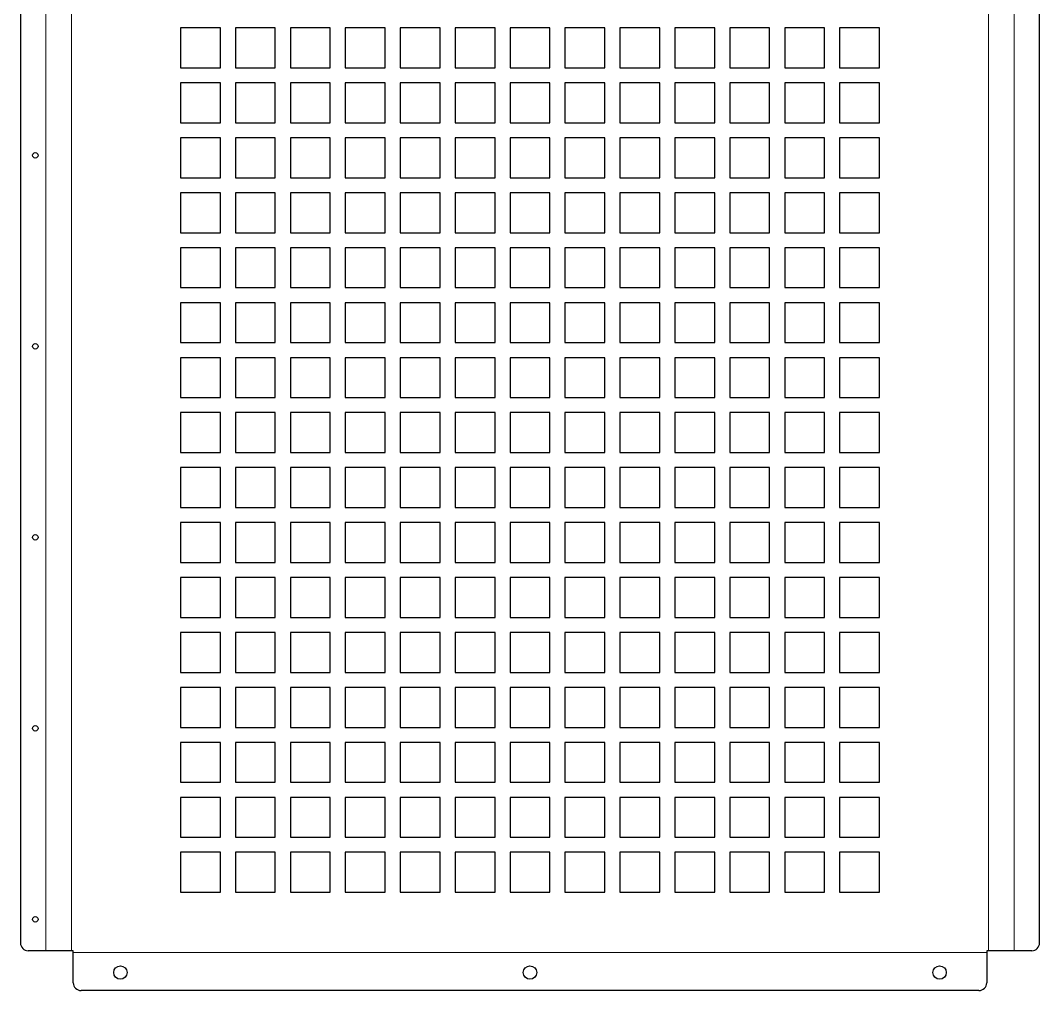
# Model space of a CAD drawing. Header units: millimetres. Extents: x -325 to 325, y -600 to 609.
# Drawn here: x -325 to 325, y -600 to 18 of the extents above; entities that cross this region are included whole.
import ezdxf

# ---------------------------------------------------------------- set-up
doc = ezdxf.new("R2010")
doc.units = ezdxf.units.MM

msp = doc.modelspace()

# ---------------------------------------------------------------- linework, layer by layer
at = {"color": 8, "linetype": 'Continuous', "lineweight": 0}
for p, q in [((-308.53, 575.29), (-308.53, -575)), ((-292.18, 575.79), (-292.18, -575)), ((292.18, -575), (292.18, 575.79)), ((308.53, -575), (308.53, 575.29)), ((-291, -576.18), (291, -576.18))]:
    msp.add_line(p, q, dxfattribs=at)
for p, q in [((-324.71, 557.72), (-324.71, -570)), ((324.71, -570), (324.71, 557.72)), ((-197.3, 12.7), (-222.7, 12.7)), ((-222.7, 12.7), (-222.7, -12.7)), ((-197.3, -12.7), (-197.3, 12.7)), ((-162.3, 12.7), (-187.7, 12.7)), ((-187.7, 12.7), (-187.7, -12.7)), ((-162.3, -12.7), (-162.3, 12.7)), ((-127.3, 12.7), (-152.7, 12.7)), ((-152.7, 12.7), (-152.7, -12.7)), ((-127.3, -12.7), (-127.3, 12.7)), ((-92.3, 12.7), (-117.7, 12.7)), ((-117.7, 12.7), (-117.7, -12.7)), ((-92.3, -12.7), (-92.3, 12.7)), ((-57.3, 12.7), (-82.7, 12.7)), ((-82.7, 12.7), (-82.7, -12.7)), ((-57.3, -12.7), (-57.3, 12.7)), ((-22.3, 12.7), (-47.7, 12.7)), ((-47.7, 12.7), (-47.7, -12.7)), ((-22.3, -12.7), (-22.3, 12.7)), ((12.7, 12.7), (-12.7, 12.7)), ((-12.7, 12.7), (-12.7, -12.7)), ((12.7, -12.7), (12.7, 12.7)), ((47.7, 12.7), (22.3, 12.7)), ((22.3, 12.7), (22.3, -12.7)), ((47.7, -12.7), (47.7, 12.7)), ((82.7, 12.7), (57.3, 12.7)), ((57.3, 12.7), (57.3, -12.7)), ((82.7, -12.7), (82.7, 12.7)), ((117.7, 12.7), (92.3, 12.7)), ((92.3, 12.7), (92.3, -12.7)), ((117.7, -12.7), (117.7, 12.7)), ((152.7, 12.7), (127.3, 12.7)), ((127.3, 12.7), (127.3, -12.7)), ((152.7, -12.7), (152.7, 12.7)), ((187.7, 12.7), (162.3, 12.7)), ((162.3, 12.7), (162.3, -12.7)), ((187.7, -12.7), (187.7, 12.7)), ((222.7, 12.7), (197.3, 12.7)), ((197.3, 12.7), (197.3, -12.7)), ((222.7, -12.7), (222.7, 12.7)), ((-222.7, -12.7), (-197.3, -12.7)), ((-187.7, -12.7), (-162.3, -12.7)), ((-152.7, -12.7), (-127.3, -12.7)), ((-117.7, -12.7), (-92.3, -12.7)), ((-82.7, -12.7), (-57.3, -12.7)), ((-47.7, -12.7), (-22.3, -12.7)), ((-12.7, -12.7), (12.7, -12.7)), ((22.3, -12.7), (47.7, -12.7)), ((57.3, -12.7), (82.7, -12.7)), ((92.3, -12.7), (117.7, -12.7)), ((127.3, -12.7), (152.7, -12.7)), ((162.3, -12.7), (187.7, -12.7)), ((197.3, -12.7), (222.7, -12.7)), ((-197.3, -22.3), (-222.7, -22.3)), ((-222.7, -22.3), (-222.7, -47.7)), ((-197.3, -47.7), (-197.3, -22.3)), ((-162.3, -22.3), (-187.7, -22.3)), ((-187.7, -22.3), (-187.7, -47.7)), ((-162.3, -47.7), (-162.3, -22.3)), ((-127.3, -22.3), (-152.7, -22.3)), ((-152.7, -22.3), (-152.7, -47.7)), ((-127.3, -47.7), (-127.3, -22.3)), ((-92.3, -22.3), (-117.7, -22.3)), ((-117.7, -22.3), (-117.7, -47.7)), ((-92.3, -47.7), (-92.3, -22.3)), ((-57.3, -22.3), (-82.7, -22.3)), ((-82.7, -22.3), (-82.7, -47.7)), ((-57.3, -47.7), (-57.3, -22.3)), ((-22.3, -22.3), (-47.7, -22.3)), ((-47.7, -22.3), (-47.7, -47.7)), ((-22.3, -47.7), (-22.3, -22.3)), ((12.7, -22.3), (-12.7, -22.3)), ((-12.7, -22.3), (-12.7, -47.7)), ((12.7, -47.7), (12.7, -22.3)), ((47.7, -22.3), (22.3, -22.3)), ((22.3, -22.3), (22.3, -47.7)), ((47.7, -47.7), (47.7, -22.3)), ((82.7, -22.3), (57.3, -22.3)), ((57.3, -22.3), (57.3, -47.7)), ((82.7, -47.7), (82.7, -22.3)), ((117.7, -22.3), (92.3, -22.3)), ((92.3, -22.3), (92.3, -47.7)), ((117.7, -47.7), (117.7, -22.3)), ((152.7, -22.3), (127.3, -22.3)), ((127.3, -22.3), (127.3, -47.7)), ((152.7, -47.7), (152.7, -22.3)), ((187.7, -22.3), (162.3, -22.3)), ((162.3, -22.3), (162.3, -47.7)), ((187.7, -47.7), (187.7, -22.3)), ((222.7, -22.3), (197.3, -22.3)), ((197.3, -22.3), (197.3, -47.7)), ((222.7, -47.7), (222.7, -22.3)), ((-222.7, -47.7), (-197.3, -47.7)), ((-187.7, -47.7), (-162.3, -47.7)), ((-152.7, -47.7), (-127.3, -47.7)), ((-117.7, -47.7), (-92.3, -47.7)), ((-82.7, -47.7), (-57.3, -47.7)), ((-47.7, -47.7), (-22.3, -47.7)), ((-12.7, -47.7), (12.7, -47.7)), ((22.3, -47.7), (47.7, -47.7)), ((57.3, -47.7), (82.7, -47.7)), ((92.3, -47.7), (117.7, -47.7)), ((127.3, -47.7), (152.7, -47.7)), ((162.3, -47.7), (187.7, -47.7)), ((197.3, -47.7), (222.7, -47.7)), ((-197.3, -57.3), (-222.7, -57.3)), ((-222.7, -57.3), (-222.7, -82.7)), ((-197.3, -82.7), (-197.3, -57.3)), ((-162.3, -57.3), (-187.7, -57.3)), ((-187.7, -57.3), (-187.7, -82.7)), ((-162.3, -82.7), (-162.3, -57.3)), ((-127.3, -57.3), (-152.7, -57.3)), ((-152.7, -57.3), (-152.7, -82.7)), ((-127.3, -82.7), (-127.3, -57.3)), ((-92.3, -57.3), (-117.7, -57.3)), ((-117.7, -57.3), (-117.7, -82.7)), ((-92.3, -82.7), (-92.3, -57.3)), ((-57.3, -57.3), (-82.7, -57.3)), ((-82.7, -57.3), (-82.7, -82.7)), ((-57.3, -82.7), (-57.3, -57.3)), ((-22.3, -57.3), (-47.7, -57.3)), ((-47.7, -57.3), (-47.7, -82.7)), ((-22.3, -82.7), (-22.3, -57.3)), ((12.7, -57.3), (-12.7, -57.3)), ((-12.7, -57.3), (-12.7, -82.7)), ((12.7, -82.7), (12.7, -57.3)), ((47.7, -57.3), (22.3, -57.3)), ((22.3, -57.3), (22.3, -82.7)), ((47.7, -82.7), (47.7, -57.3)), ((82.7, -57.3), (57.3, -57.3)), ((57.3, -57.3), (57.3, -82.7)), ((82.7, -82.7), (82.7, -57.3)), ((117.7, -57.3), (92.3, -57.3)), ((92.3, -57.3), (92.3, -82.7)), ((117.7, -82.7), (117.7, -57.3)), ((152.7, -57.3), (127.3, -57.3)), ((127.3, -57.3), (127.3, -82.7)), ((152.7, -82.7), (152.7, -57.3)), ((187.7, -57.3), (162.3, -57.3)), ((162.3, -57.3), (162.3, -82.7)), ((187.7, -82.7), (187.7, -57.3)), ((222.7, -57.3), (197.3, -57.3)), ((197.3, -57.3), (197.3, -82.7)), ((222.7, -82.7), (222.7, -57.3)), ((-222.7, -82.7), (-197.3, -82.7)), ((-187.7, -82.7), (-162.3, -82.7)), ((-152.7, -82.7), (-127.3, -82.7)), ((-117.7, -82.7), (-92.3, -82.7)), ((-82.7, -82.7), (-57.3, -82.7)), ((-47.7, -82.7), (-22.3, -82.7)), ((-12.7, -82.7), (12.7, -82.7)), ((22.3, -82.7), (47.7, -82.7)), ((57.3, -82.7), (82.7, -82.7)), ((92.3, -82.7), (117.7, -82.7)), ((127.3, -82.7), (152.7, -82.7)), ((162.3, -82.7), (187.7, -82.7)), ((197.3, -82.7), (222.7, -82.7)), ((-197.3, -92.3), (-222.7, -92.3)), ((-222.7, -92.3), (-222.7, -117.7)), ((-197.3, -117.7), (-197.3, -92.3)), ((-162.3, -92.3), (-187.7, -92.3)), ((-187.7, -92.3), (-187.7, -117.7)), ((-162.3, -117.7), (-162.3, -92.3)), ((-127.3, -92.3), (-152.7, -92.3)), ((-152.7, -92.3), (-152.7, -117.7)), ((-127.3, -117.7), (-127.3, -92.3)), ((-92.3, -92.3), (-117.7, -92.3)), ((-117.7, -92.3), (-117.7, -117.7)), ((-92.3, -117.7), (-92.3, -92.3)), ((-57.3, -92.3), (-82.7, -92.3)), ((-82.7, -92.3), (-82.7, -117.7)), ((-57.3, -117.7), (-57.3, -92.3)), ((-22.3, -92.3), (-47.7, -92.3)), ((-47.7, -92.3), (-47.7, -117.7)), ((-22.3, -117.7), (-22.3, -92.3)), ((12.7, -92.3), (-12.7, -92.3)), ((-12.7, -92.3), (-12.7, -117.7)), ((12.7, -117.7), (12.7, -92.3)), ((47.7, -92.3), (22.3, -92.3)), ((22.3, -92.3), (22.3, -117.7)), ((47.7, -117.7), (47.7, -92.3)), ((82.7, -92.3), (57.3, -92.3)), ((57.3, -92.3), (57.3, -117.7)), ((82.7, -117.7), (82.7, -92.3)), ((117.7, -92.3), (92.3, -92.3)), ((92.3, -92.3), (92.3, -117.7)), ((117.7, -117.7), (117.7, -92.3)), ((152.7, -92.3), (127.3, -92.3)), ((127.3, -92.3), (127.3, -117.7)), ((152.7, -117.7), (152.7, -92.3)), ((187.7, -92.3), (162.3, -92.3)), ((162.3, -92.3), (162.3, -117.7)), ((187.7, -117.7), (187.7, -92.3)), ((222.7, -92.3), (197.3, -92.3)), ((197.3, -92.3), (197.3, -117.7)), ((222.7, -117.7), (222.7, -92.3)), ((-222.7, -117.7), (-197.3, -117.7)), ((-187.7, -117.7), (-162.3, -117.7)), ((-152.7, -117.7), (-127.3, -117.7)), ((-117.7, -117.7), (-92.3, -117.7)), ((-82.7, -117.7), (-57.3, -117.7)), ((-47.7, -117.7), (-22.3, -117.7)), ((-12.7, -117.7), (12.7, -117.7)), ((22.3, -117.7), (47.7, -117.7)), ((57.3, -117.7), (82.7, -117.7)), ((92.3, -117.7), (117.7, -117.7)), ((127.3, -117.7), (152.7, -117.7)), ((162.3, -117.7), (187.7, -117.7)), ((197.3, -117.7), (222.7, -117.7)), ((-197.3, -127.3), (-222.7, -127.3)), ((-222.7, -127.3), (-222.7, -152.7)), ((-197.3, -152.7), (-197.3, -127.3)), ((-162.3, -127.3), (-187.7, -127.3)), ((-187.7, -127.3), (-187.7, -152.7)), ((-162.3, -152.7), (-162.3, -127.3)), ((-127.3, -127.3), (-152.7, -127.3)), ((-152.7, -127.3), (-152.7, -152.7)), ((-127.3, -152.7), (-127.3, -127.3)), ((-92.3, -127.3), (-117.7, -127.3)), ((-117.7, -127.3), (-117.7, -152.7)), ((-92.3, -152.7), (-92.3, -127.3)), ((-57.3, -127.3), (-82.7, -127.3)), ((-82.7, -127.3), (-82.7, -152.7)), ((-57.3, -152.7), (-57.3, -127.3)), ((-22.3, -127.3), (-47.7, -127.3)), ((-47.7, -127.3), (-47.7, -152.7)), ((-22.3, -152.7), (-22.3, -127.3)), ((12.7, -127.3), (-12.7, -127.3)), ((-12.7, -127.3), (-12.7, -152.7)), ((12.7, -152.7), (12.7, -127.3)), ((47.7, -127.3), (22.3, -127.3)), ((22.3, -127.3), (22.3, -152.7)), ((47.7, -152.7), (47.7, -127.3)), ((82.7, -127.3), (57.3, -127.3)), ((57.3, -127.3), (57.3, -152.7)), ((82.7, -152.7), (82.7, -127.3)), ((117.7, -127.3), (92.3, -127.3)), ((92.3, -127.3), (92.3, -152.7)), ((117.7, -152.7), (117.7, -127.3)), ((152.7, -127.3), (127.3, -127.3)), ((127.3, -127.3), (127.3, -152.7)), ((152.7, -152.7), (152.7, -127.3)), ((187.7, -127.3), (162.3, -127.3)), ((162.3, -127.3), (162.3, -152.7)), ((187.7, -152.7), (187.7, -127.3)), ((222.7, -127.3), (197.3, -127.3)), ((197.3, -127.3), (197.3, -152.7)), ((222.7, -152.7), (222.7, -127.3)), ((-222.7, -152.7), (-197.3, -152.7)), ((-187.7, -152.7), (-162.3, -152.7)), ((-152.7, -152.7), (-127.3, -152.7)), ((-117.7, -152.7), (-92.3, -152.7)), ((-82.7, -152.7), (-57.3, -152.7)), ((-47.7, -152.7), (-22.3, -152.7)), ((-12.7, -152.7), (12.7, -152.7)), ((22.3, -152.7), (47.7, -152.7)), ((57.3, -152.7), (82.7, -152.7)), ((92.3, -152.7), (117.7, -152.7)), ((127.3, -152.7), (152.7, -152.7)), ((162.3, -152.7), (187.7, -152.7)), ((197.3, -152.7), (222.7, -152.7)), ((-197.3, -162.3), (-222.7, -162.3)), ((-222.7, -162.3), (-222.7, -187.7)), ((-197.3, -187.7), (-197.3, -162.3)), ((-162.3, -162.3), (-187.7, -162.3)), ((-187.7, -162.3), (-187.7, -187.7)), ((-162.3, -187.7), (-162.3, -162.3)), ((-127.3, -162.3), (-152.7, -162.3)), ((-152.7, -162.3), (-152.7, -187.7)), ((-127.3, -187.7), (-127.3, -162.3)), ((-92.3, -162.3), (-117.7, -162.3)), ((-117.7, -162.3), (-117.7, -187.7)), ((-92.3, -187.7), (-92.3, -162.3)), ((-57.3, -162.3), (-82.7, -162.3)), ((-82.7, -162.3), (-82.7, -187.7)), ((-57.3, -187.7), (-57.3, -162.3)), ((-22.3, -162.3), (-47.7, -162.3)), ((-47.7, -162.3), (-47.7, -187.7)), ((-22.3, -187.7), (-22.3, -162.3)), ((12.7, -162.3), (-12.7, -162.3)), ((-12.7, -162.3), (-12.7, -187.7)), ((12.7, -187.7), (12.7, -162.3)), ((47.7, -162.3), (22.3, -162.3)), ((22.3, -162.3), (22.3, -187.7)), ((47.7, -187.7), (47.7, -162.3)), ((82.7, -162.3), (57.3, -162.3)), ((57.3, -162.3), (57.3, -187.7)), ((82.7, -187.7), (82.7, -162.3)), ((117.7, -162.3), (92.3, -162.3)), ((92.3, -162.3), (92.3, -187.7)), ((117.7, -187.7), (117.7, -162.3)), ((152.7, -162.3), (127.3, -162.3)), ((127.3, -162.3), (127.3, -187.7)), ((152.7, -187.7), (152.7, -162.3)), ((187.7, -162.3), (162.3, -162.3)), ((162.3, -162.3), (162.3, -187.7)), ((187.7, -187.7), (187.7, -162.3)), ((222.7, -162.3), (197.3, -162.3)), ((197.3, -162.3), (197.3, -187.7)), ((222.7, -187.7), (222.7, -162.3)), ((-222.7, -187.7), (-197.3, -187.7)), ((-187.7, -187.7), (-162.3, -187.7)), ((-152.7, -187.7), (-127.3, -187.7)), ((-117.7, -187.7), (-92.3, -187.7)), ((-82.7, -187.7), (-57.3, -187.7)), ((-47.7, -187.7), (-22.3, -187.7)), ((-12.7, -187.7), (12.7, -187.7)), ((22.3, -187.7), (47.7, -187.7)), ((57.3, -187.7), (82.7, -187.7)), ((92.3, -187.7), (117.7, -187.7)), ((127.3, -187.7), (152.7, -187.7)), ((162.3, -187.7), (187.7, -187.7)), ((197.3, -187.7), (222.7, -187.7)), ((-197.3, -197.3), (-222.7, -197.3)), ((-222.7, -197.3), (-222.7, -222.7)), ((-197.3, -222.7), (-197.3, -197.3)), ((-162.3, -197.3), (-187.7, -197.3)), ((-187.7, -197.3), (-187.7, -222.7)), ((-162.3, -222.7), (-162.3, -197.3)), ((-127.3, -197.3), (-152.7, -197.3)), ((-152.7, -197.3), (-152.7, -222.7)), ((-127.3, -222.7), (-127.3, -197.3)), ((-92.3, -197.3), (-117.7, -197.3)), ((-117.7, -197.3), (-117.7, -222.7)), ((-92.3, -222.7), (-92.3, -197.3)), ((-57.3, -197.3), (-82.7, -197.3)), ((-82.7, -197.3), (-82.7, -222.7)), ((-57.3, -222.7), (-57.3, -197.3)), ((-22.3, -197.3), (-47.7, -197.3)), ((-47.7, -197.3), (-47.7, -222.7)), ((-22.3, -222.7), (-22.3, -197.3)), ((12.7, -197.3), (-12.7, -197.3)), ((-12.7, -197.3), (-12.7, -222.7)), ((12.7, -222.7), (12.7, -197.3)), ((47.7, -197.3), (22.3, -197.3)), ((22.3, -197.3), (22.3, -222.7)), ((47.7, -222.7), (47.7, -197.3)), ((82.7, -197.3), (57.3, -197.3)), ((57.3, -197.3), (57.3, -222.7)), ((82.7, -222.7), (82.7, -197.3)), ((117.7, -197.3), (92.3, -197.3)), ((92.3, -197.3), (92.3, -222.7)), ((117.7, -222.7), (117.7, -197.3)), ((152.7, -197.3), (127.3, -197.3)), ((127.3, -197.3), (127.3, -222.7)), ((152.7, -222.7), (152.7, -197.3)), ((187.7, -197.3), (162.3, -197.3)), ((162.3, -197.3), (162.3, -222.7)), ((187.7, -222.7), (187.7, -197.3)), ((222.7, -197.3), (197.3, -197.3)), ((197.3, -197.3), (197.3, -222.7)), ((222.7, -222.7), (222.7, -197.3)), ((-222.7, -222.7), (-197.3, -222.7)), ((-187.7, -222.7), (-162.3, -222.7)), ((-152.7, -222.7), (-127.3, -222.7)), ((-117.7, -222.7), (-92.3, -222.7)), ((-82.7, -222.7), (-57.3, -222.7)), ((-47.7, -222.7), (-22.3, -222.7)), ((-12.7, -222.7), (12.7, -222.7)), ((22.3, -222.7), (47.7, -222.7)), ((57.3, -222.7), (82.7, -222.7)), ((92.3, -222.7), (117.7, -222.7)), ((127.3, -222.7), (152.7, -222.7)), ((162.3, -222.7), (187.7, -222.7)), ((197.3, -222.7), (222.7, -222.7)), ((-197.3, -232.3), (-222.7, -232.3)), ((-222.7, -232.3), (-222.7, -257.7)), ((-197.3, -257.7), (-197.3, -232.3)), ((-162.3, -232.3), (-187.7, -232.3)), ((-187.7, -232.3), (-187.7, -257.7)), ((-162.3, -257.7), (-162.3, -232.3)), ((-127.3, -232.3), (-152.7, -232.3)), ((-152.7, -232.3), (-152.7, -257.7)), ((-127.3, -257.7), (-127.3, -232.3)), ((-92.3, -232.3), (-117.7, -232.3)), ((-117.7, -232.3), (-117.7, -257.7)), ((-92.3, -257.7), (-92.3, -232.3)), ((-57.3, -232.3), (-82.7, -232.3)), ((-82.7, -232.3), (-82.7, -257.7)), ((-57.3, -257.7), (-57.3, -232.3)), ((-22.3, -232.3), (-47.7, -232.3)), ((-47.7, -232.3), (-47.7, -257.7)), ((-22.3, -257.7), (-22.3, -232.3)), ((12.7, -232.3), (-12.7, -232.3)), ((-12.7, -232.3), (-12.7, -257.7)), ((12.7, -257.7), (12.7, -232.3)), ((47.7, -232.3), (22.3, -232.3)), ((22.3, -232.3), (22.3, -257.7)), ((47.7, -257.7), (47.7, -232.3)), ((82.7, -232.3), (57.3, -232.3)), ((57.3, -232.3), (57.3, -257.7)), ((82.7, -257.7), (82.7, -232.3)), ((117.7, -232.3), (92.3, -232.3)), ((92.3, -232.3), (92.3, -257.7)), ((117.7, -257.7), (117.7, -232.3)), ((152.7, -232.3), (127.3, -232.3)), ((127.3, -232.3), (127.3, -257.7)), ((152.7, -257.7), (152.7, -232.3)), ((187.7, -232.3), (162.3, -232.3)), ((162.3, -232.3), (162.3, -257.7)), ((187.7, -257.7), (187.7, -232.3)), ((222.7, -232.3), (197.3, -232.3)), ((197.3, -232.3), (197.3, -257.7)), ((222.7, -257.7), (222.7, -232.3)), ((-222.7, -257.7), (-197.3, -257.7)), ((-187.7, -257.7), (-162.3, -257.7)), ((-152.7, -257.7), (-127.3, -257.7)), ((-117.7, -257.7), (-92.3, -257.7)), ((-82.7, -257.7), (-57.3, -257.7)), ((-47.7, -257.7), (-22.3, -257.7)), ((-12.7, -257.7), (12.7, -257.7)), ((22.3, -257.7), (47.7, -257.7)), ((57.3, -257.7), (82.7, -257.7)), ((92.3, -257.7), (117.7, -257.7)), ((127.3, -257.7), (152.7, -257.7)), ((162.3, -257.7), (187.7, -257.7)), ((197.3, -257.7), (222.7, -257.7)), ((-197.3, -267.3), (-222.7, -267.3)), ((-222.7, -267.3), (-222.7, -292.7)), ((-197.3, -292.7), (-197.3, -267.3)), ((-162.3, -267.3), (-187.7, -267.3)), ((-187.7, -267.3), (-187.7, -292.7)), ((-162.3, -292.7), (-162.3, -267.3)), ((-127.3, -267.3), (-152.7, -267.3)), ((-152.7, -267.3), (-152.7, -292.7)), ((-127.3, -292.7), (-127.3, -267.3)), ((-92.3, -267.3), (-117.7, -267.3)), ((-117.7, -267.3), (-117.7, -292.7)), ((-92.3, -292.7), (-92.3, -267.3)), ((-57.3, -267.3), (-82.7, -267.3)), ((-82.7, -267.3), (-82.7, -292.7)), ((-57.3, -292.7), (-57.3, -267.3)), ((-22.3, -267.3), (-47.7, -267.3)), ((-47.7, -267.3), (-47.7, -292.7)), ((-22.3, -292.7), (-22.3, -267.3)), ((12.7, -267.3), (-12.7, -267.3)), ((-12.7, -267.3), (-12.7, -292.7)), ((12.7, -292.7), (12.7, -267.3)), ((47.7, -267.3), (22.3, -267.3)), ((22.3, -267.3), (22.3, -292.7)), ((47.7, -292.7), (47.7, -267.3)), ((82.7, -267.3), (57.3, -267.3)), ((57.3, -267.3), (57.3, -292.7)), ((82.7, -292.7), (82.7, -267.3)), ((117.7, -267.3), (92.3, -267.3)), ((92.3, -267.3), (92.3, -292.7)), ((117.7, -292.7), (117.7, -267.3)), ((152.7, -267.3), (127.3, -267.3)), ((127.3, -267.3), (127.3, -292.7)), ((152.7, -292.7), (152.7, -267.3)), ((187.7, -267.3), (162.3, -267.3)), ((162.3, -267.3), (162.3, -292.7)), ((187.7, -292.7), (187.7, -267.3)), ((222.7, -267.3), (197.3, -267.3)), ((197.3, -267.3), (197.3, -292.7)), ((222.7, -292.7), (222.7, -267.3)), ((-222.7, -292.7), (-197.3, -292.7)), ((-187.7, -292.7), (-162.3, -292.7)), ((-152.7, -292.7), (-127.3, -292.7)), ((-117.7, -292.7), (-92.3, -292.7)), ((-82.7, -292.7), (-57.3, -292.7)), ((-47.7, -292.7), (-22.3, -292.7)), ((-12.7, -292.7), (12.7, -292.7)), ((22.3, -292.7), (47.7, -292.7)), ((57.3, -292.7), (82.7, -292.7)), ((92.3, -292.7), (117.7, -292.7)), ((127.3, -292.7), (152.7, -292.7)), ((162.3, -292.7), (187.7, -292.7)), ((197.3, -292.7), (222.7, -292.7)), ((-197.3, -302.3), (-222.7, -302.3)), ((-222.7, -302.3), (-222.7, -327.7)), ((-197.3, -327.7), (-197.3, -302.3)), ((-162.3, -302.3), (-187.7, -302.3)), ((-187.7, -302.3), (-187.7, -327.7)), ((-162.3, -327.7), (-162.3, -302.3)), ((-127.3, -302.3), (-152.7, -302.3)), ((-152.7, -302.3), (-152.7, -327.7)), ((-127.3, -327.7), (-127.3, -302.3)), ((-92.3, -302.3), (-117.7, -302.3)), ((-117.7, -302.3), (-117.7, -327.7)), ((-92.3, -327.7), (-92.3, -302.3)), ((-57.3, -302.3), (-82.7, -302.3)), ((-82.7, -302.3), (-82.7, -327.7)), ((-57.3, -327.7), (-57.3, -302.3)), ((-22.3, -302.3), (-47.7, -302.3)), ((-47.7, -302.3), (-47.7, -327.7)), ((-22.3, -327.7), (-22.3, -302.3)), ((12.7, -302.3), (-12.7, -302.3)), ((-12.7, -302.3), (-12.7, -327.7)), ((12.7, -327.7), (12.7, -302.3)), ((47.7, -302.3), (22.3, -302.3)), ((22.3, -302.3), (22.3, -327.7)), ((47.7, -327.7), (47.7, -302.3)), ((82.7, -302.3), (57.3, -302.3)), ((57.3, -302.3), (57.3, -327.7)), ((82.7, -327.7), (82.7, -302.3)), ((117.7, -302.3), (92.3, -302.3)), ((92.3, -302.3), (92.3, -327.7)), ((117.7, -327.7), (117.7, -302.3)), ((152.7, -302.3), (127.3, -302.3)), ((127.3, -302.3), (127.3, -327.7)), ((152.7, -327.7), (152.7, -302.3)), ((187.7, -302.3), (162.3, -302.3)), ((162.3, -302.3), (162.3, -327.7)), ((187.7, -327.7), (187.7, -302.3)), ((222.7, -302.3), (197.3, -302.3)), ((197.3, -302.3), (197.3, -327.7)), ((222.7, -327.7), (222.7, -302.3)), ((-222.7, -327.7), (-197.3, -327.7)), ((-187.7, -327.7), (-162.3, -327.7)), ((-152.7, -327.7), (-127.3, -327.7)), ((-117.7, -327.7), (-92.3, -327.7)), ((-82.7, -327.7), (-57.3, -327.7)), ((-47.7, -327.7), (-22.3, -327.7)), ((-12.7, -327.7), (12.7, -327.7)), ((22.3, -327.7), (47.7, -327.7)), ((57.3, -327.7), (82.7, -327.7)), ((92.3, -327.7), (117.7, -327.7)), ((127.3, -327.7), (152.7, -327.7)), ((162.3, -327.7), (187.7, -327.7)), ((197.3, -327.7), (222.7, -327.7)), ((-197.3, -337.3), (-222.7, -337.3)), ((-222.7, -337.3), (-222.7, -362.7)), ((-197.3, -362.7), (-197.3, -337.3)), ((-162.3, -337.3), (-187.7, -337.3)), ((-187.7, -337.3), (-187.7, -362.7)), ((-162.3, -362.7), (-162.3, -337.3)), ((-127.3, -337.3), (-152.7, -337.3)), ((-152.7, -337.3), (-152.7, -362.7)), ((-127.3, -362.7), (-127.3, -337.3)), ((-92.3, -337.3), (-117.7, -337.3)), ((-117.7, -337.3), (-117.7, -362.7)), ((-92.3, -362.7), (-92.3, -337.3)), ((-57.3, -337.3), (-82.7, -337.3)), ((-82.7, -337.3), (-82.7, -362.7)), ((-57.3, -362.7), (-57.3, -337.3)), ((-22.3, -337.3), (-47.7, -337.3)), ((-47.7, -337.3), (-47.7, -362.7)), ((-22.3, -362.7), (-22.3, -337.3)), ((12.7, -337.3), (-12.7, -337.3)), ((-12.7, -337.3), (-12.7, -362.7)), ((12.7, -362.7), (12.7, -337.3)), ((47.7, -337.3), (22.3, -337.3)), ((22.3, -337.3), (22.3, -362.7)), ((47.7, -362.7), (47.7, -337.3)), ((82.7, -337.3), (57.3, -337.3)), ((57.3, -337.3), (57.3, -362.7)), ((82.7, -362.7), (82.7, -337.3)), ((117.7, -337.3), (92.3, -337.3)), ((92.3, -337.3), (92.3, -362.7)), ((117.7, -362.7), (117.7, -337.3)), ((152.7, -337.3), (127.3, -337.3)), ((127.3, -337.3), (127.3, -362.7)), ((152.7, -362.7), (152.7, -337.3)), ((187.7, -337.3), (162.3, -337.3)), ((162.3, -337.3), (162.3, -362.7)), ((187.7, -362.7), (187.7, -337.3)), ((222.7, -337.3), (197.3, -337.3)), ((197.3, -337.3), (197.3, -362.7)), ((222.7, -362.7), (222.7, -337.3)), ((-222.7, -362.7), (-197.3, -362.7)), ((-187.7, -362.7), (-162.3, -362.7)), ((-152.7, -362.7), (-127.3, -362.7)), ((-117.7, -362.7), (-92.3, -362.7)), ((-82.7, -362.7), (-57.3, -362.7)), ((-47.7, -362.7), (-22.3, -362.7)), ((-12.7, -362.7), (12.7, -362.7)), ((22.3, -362.7), (47.7, -362.7)), ((57.3, -362.7), (82.7, -362.7)), ((92.3, -362.7), (117.7, -362.7)), ((127.3, -362.7), (152.7, -362.7)), ((162.3, -362.7), (187.7, -362.7)), ((197.3, -362.7), (222.7, -362.7)), ((-197.3, -372.3), (-222.7, -372.3)), ((-222.7, -372.3), (-222.7, -397.7)), ((-197.3, -397.7), (-197.3, -372.3)), ((-162.3, -372.3), (-187.7, -372.3)), ((-187.7, -372.3), (-187.7, -397.7)), ((-162.3, -397.7), (-162.3, -372.3)), ((-127.3, -372.3), (-152.7, -372.3)), ((-152.7, -372.3), (-152.7, -397.7)), ((-127.3, -397.7), (-127.3, -372.3)), ((-92.3, -372.3), (-117.7, -372.3)), ((-117.7, -372.3), (-117.7, -397.7)), ((-92.3, -397.7), (-92.3, -372.3)), ((-57.3, -372.3), (-82.7, -372.3)), ((-82.7, -372.3), (-82.7, -397.7)), ((-57.3, -397.7), (-57.3, -372.3)), ((-22.3, -372.3), (-47.7, -372.3)), ((-47.7, -372.3), (-47.7, -397.7)), ((-22.3, -397.7), (-22.3, -372.3)), ((12.7, -372.3), (-12.7, -372.3)), ((-12.7, -372.3), (-12.7, -397.7)), ((12.7, -397.7), (12.7, -372.3)), ((47.7, -372.3), (22.3, -372.3)), ((22.3, -372.3), (22.3, -397.7)), ((47.7, -397.7), (47.7, -372.3)), ((82.7, -372.3), (57.3, -372.3)), ((57.3, -372.3), (57.3, -397.7)), ((82.7, -397.7), (82.7, -372.3)), ((117.7, -372.3), (92.3, -372.3)), ((92.3, -372.3), (92.3, -397.7)), ((117.7, -397.7), (117.7, -372.3)), ((152.7, -372.3), (127.3, -372.3)), ((127.3, -372.3), (127.3, -397.7)), ((152.7, -397.7), (152.7, -372.3)), ((187.7, -372.3), (162.3, -372.3)), ((162.3, -372.3), (162.3, -397.7)), ((187.7, -397.7), (187.7, -372.3)), ((222.7, -372.3), (197.3, -372.3)), ((197.3, -372.3), (197.3, -397.7)), ((222.7, -397.7), (222.7, -372.3)), ((-222.7, -397.7), (-197.3, -397.7)), ((-187.7, -397.7), (-162.3, -397.7)), ((-152.7, -397.7), (-127.3, -397.7)), ((-117.7, -397.7), (-92.3, -397.7)), ((-82.7, -397.7), (-57.3, -397.7)), ((-47.7, -397.7), (-22.3, -397.7)), ((-12.7, -397.7), (12.7, -397.7)), ((22.3, -397.7), (47.7, -397.7)), ((57.3, -397.7), (82.7, -397.7)), ((92.3, -397.7), (117.7, -397.7)), ((127.3, -397.7), (152.7, -397.7)), ((162.3, -397.7), (187.7, -397.7)), ((197.3, -397.7), (222.7, -397.7)), ((-197.3, -407.3), (-222.7, -407.3)), ((-222.7, -407.3), (-222.7, -432.7)), ((-197.3, -432.7), (-197.3, -407.3)), ((-162.3, -407.3), (-187.7, -407.3)), ((-187.7, -407.3), (-187.7, -432.7)), ((-162.3, -432.7), (-162.3, -407.3)), ((-127.3, -407.3), (-152.7, -407.3)), ((-152.7, -407.3), (-152.7, -432.7)), ((-127.3, -432.7), (-127.3, -407.3)), ((-92.3, -407.3), (-117.7, -407.3)), ((-117.7, -407.3), (-117.7, -432.7)), ((-92.3, -432.7), (-92.3, -407.3)), ((-57.3, -407.3), (-82.7, -407.3)), ((-82.7, -407.3), (-82.7, -432.7)), ((-57.3, -432.7), (-57.3, -407.3)), ((-22.3, -407.3), (-47.7, -407.3)), ((-47.7, -407.3), (-47.7, -432.7)), ((-22.3, -432.7), (-22.3, -407.3)), ((12.7, -407.3), (-12.7, -407.3)), ((-12.7, -407.3), (-12.7, -432.7)), ((12.7, -432.7), (12.7, -407.3)), ((47.7, -407.3), (22.3, -407.3)), ((22.3, -407.3), (22.3, -432.7)), ((47.7, -432.7), (47.7, -407.3)), ((82.7, -407.3), (57.3, -407.3)), ((57.3, -407.3), (57.3, -432.7)), ((82.7, -432.7), (82.7, -407.3)), ((117.7, -407.3), (92.3, -407.3)), ((92.3, -407.3), (92.3, -432.7)), ((117.7, -432.7), (117.7, -407.3)), ((152.7, -407.3), (127.3, -407.3)), ((127.3, -407.3), (127.3, -432.7)), ((152.7, -432.7), (152.7, -407.3)), ((187.7, -407.3), (162.3, -407.3)), ((162.3, -407.3), (162.3, -432.7)), ((187.7, -432.7), (187.7, -407.3)), ((222.7, -407.3), (197.3, -407.3)), ((197.3, -407.3), (197.3, -432.7)), ((222.7, -432.7), (222.7, -407.3)), ((-222.7, -432.7), (-197.3, -432.7)), ((-187.7, -432.7), (-162.3, -432.7)), ((-152.7, -432.7), (-127.3, -432.7)), ((-117.7, -432.7), (-92.3, -432.7)), ((-82.7, -432.7), (-57.3, -432.7)), ((-47.7, -432.7), (-22.3, -432.7)), ((-12.7, -432.7), (12.7, -432.7)), ((22.3, -432.7), (47.7, -432.7)), ((57.3, -432.7), (82.7, -432.7)), ((92.3, -432.7), (117.7, -432.7)), ((127.3, -432.7), (152.7, -432.7)), ((162.3, -432.7), (187.7, -432.7)), ((197.3, -432.7), (222.7, -432.7)), ((-197.3, -442.3), (-222.7, -442.3)), ((-222.7, -442.3), (-222.7, -467.7)), ((-197.3, -467.7), (-197.3, -442.3)), ((-162.3, -442.3), (-187.7, -442.3)), ((-187.7, -442.3), (-187.7, -467.7)), ((-162.3, -467.7), (-162.3, -442.3)), ((-127.3, -442.3), (-152.7, -442.3)), ((-152.7, -442.3), (-152.7, -467.7)), ((-127.3, -467.7), (-127.3, -442.3)), ((-92.3, -442.3), (-117.7, -442.3)), ((-117.7, -442.3), (-117.7, -467.7)), ((-92.3, -467.7), (-92.3, -442.3)), ((-57.3, -442.3), (-82.7, -442.3)), ((-82.7, -442.3), (-82.7, -467.7)), ((-57.3, -467.7), (-57.3, -442.3)), ((-22.3, -442.3), (-47.7, -442.3)), ((-47.7, -442.3), (-47.7, -467.7)), ((-22.3, -467.7), (-22.3, -442.3)), ((12.7, -442.3), (-12.7, -442.3)), ((-12.7, -442.3), (-12.7, -467.7)), ((12.7, -467.7), (12.7, -442.3)), ((47.7, -442.3), (22.3, -442.3)), ((22.3, -442.3), (22.3, -467.7)), ((47.7, -467.7), (47.7, -442.3)), ((82.7, -442.3), (57.3, -442.3)), ((57.3, -442.3), (57.3, -467.7)), ((82.7, -467.7), (82.7, -442.3)), ((117.7, -442.3), (92.3, -442.3)), ((92.3, -442.3), (92.3, -467.7)), ((117.7, -467.7), (117.7, -442.3)), ((152.7, -442.3), (127.3, -442.3)), ((127.3, -442.3), (127.3, -467.7)), ((152.7, -467.7), (152.7, -442.3)), ((187.7, -442.3), (162.3, -442.3)), ((162.3, -442.3), (162.3, -467.7)), ((187.7, -467.7), (187.7, -442.3)), ((222.7, -442.3), (197.3, -442.3)), ((197.3, -442.3), (197.3, -467.7)), ((222.7, -467.7), (222.7, -442.3)), ((-222.7, -467.7), (-197.3, -467.7)), ((-187.7, -467.7), (-162.3, -467.7)), ((-152.7, -467.7), (-127.3, -467.7)), ((-117.7, -467.7), (-92.3, -467.7)), ((-82.7, -467.7), (-57.3, -467.7)), ((-47.7, -467.7), (-22.3, -467.7)), ((-12.7, -467.7), (12.7, -467.7)), ((22.3, -467.7), (47.7, -467.7)), ((57.3, -467.7), (82.7, -467.7)), ((92.3, -467.7), (117.7, -467.7)), ((127.3, -467.7), (152.7, -467.7)), ((162.3, -467.7), (187.7, -467.7)), ((197.3, -467.7), (222.7, -467.7)), ((-197.3, -477.3), (-222.7, -477.3)), ((-222.7, -477.3), (-222.7, -502.7)), ((-197.3, -502.7), (-197.3, -477.3)), ((-162.3, -477.3), (-187.7, -477.3)), ((-187.7, -477.3), (-187.7, -502.7)), ((-162.3, -502.7), (-162.3, -477.3)), ((-127.3, -477.3), (-152.7, -477.3)), ((-152.7, -477.3), (-152.7, -502.7)), ((-127.3, -502.7), (-127.3, -477.3)), ((-92.3, -477.3), (-117.7, -477.3)), ((-117.7, -477.3), (-117.7, -502.7)), ((-92.3, -502.7), (-92.3, -477.3)), ((-57.3, -477.3), (-82.7, -477.3)), ((-82.7, -477.3), (-82.7, -502.7)), ((-57.3, -502.7), (-57.3, -477.3)), ((-22.3, -477.3), (-47.7, -477.3)), ((-47.7, -477.3), (-47.7, -502.7)), ((-22.3, -502.7), (-22.3, -477.3)), ((12.7, -477.3), (-12.7, -477.3)), ((-12.7, -477.3), (-12.7, -502.7)), ((12.7, -502.7), (12.7, -477.3)), ((47.7, -477.3), (22.3, -477.3)), ((22.3, -477.3), (22.3, -502.7)), ((47.7, -502.7), (47.7, -477.3)), ((82.7, -477.3), (57.3, -477.3)), ((57.3, -477.3), (57.3, -502.7)), ((82.7, -502.7), (82.7, -477.3)), ((117.7, -477.3), (92.3, -477.3)), ((92.3, -477.3), (92.3, -502.7)), ((117.7, -502.7), (117.7, -477.3)), ((152.7, -477.3), (127.3, -477.3)), ((127.3, -477.3), (127.3, -502.7)), ((152.7, -502.7), (152.7, -477.3)), ((187.7, -477.3), (162.3, -477.3)), ((162.3, -477.3), (162.3, -502.7)), ((187.7, -502.7), (187.7, -477.3)), ((222.7, -477.3), (197.3, -477.3)), ((197.3, -477.3), (197.3, -502.7)), ((222.7, -502.7), (222.7, -477.3)), ((-222.7, -502.7), (-197.3, -502.7)), ((-187.7, -502.7), (-162.3, -502.7)), ((-152.7, -502.7), (-127.3, -502.7)), ((-117.7, -502.7), (-92.3, -502.7)), ((-82.7, -502.7), (-57.3, -502.7)), ((-47.7, -502.7), (-22.3, -502.7)), ((-12.7, -502.7), (12.7, -502.7)), ((22.3, -502.7), (47.7, -502.7)), ((57.3, -502.7), (82.7, -502.7)), ((92.3, -502.7), (117.7, -502.7)), ((127.3, -502.7), (152.7, -502.7)), ((162.3, -502.7), (187.7, -502.7)), ((197.3, -502.7), (222.7, -502.7)), ((-197.3, -512.3), (-222.7, -512.3)), ((-222.7, -512.3), (-222.7, -537.7)), ((-197.3, -537.7), (-197.3, -512.3)), ((-162.3, -512.3), (-187.7, -512.3)), ((-187.7, -512.3), (-187.7, -537.7)), ((-162.3, -537.7), (-162.3, -512.3)), ((-127.3, -512.3), (-152.7, -512.3)), ((-152.7, -512.3), (-152.7, -537.7)), ((-127.3, -537.7), (-127.3, -512.3)), ((-92.3, -512.3), (-117.7, -512.3)), ((-117.7, -512.3), (-117.7, -537.7)), ((-92.3, -537.7), (-92.3, -512.3)), ((-57.3, -512.3), (-82.7, -512.3)), ((-82.7, -512.3), (-82.7, -537.7)), ((-57.3, -537.7), (-57.3, -512.3)), ((-22.3, -512.3), (-47.7, -512.3)), ((-47.7, -512.3), (-47.7, -537.7)), ((-22.3, -537.7), (-22.3, -512.3)), ((12.7, -512.3), (-12.7, -512.3)), ((-12.7, -512.3), (-12.7, -537.7)), ((12.7, -537.7), (12.7, -512.3)), ((47.7, -512.3), (22.3, -512.3)), ((22.3, -512.3), (22.3, -537.7)), ((47.7, -537.7), (47.7, -512.3)), ((82.7, -512.3), (57.3, -512.3)), ((57.3, -512.3), (57.3, -537.7)), ((82.7, -537.7), (82.7, -512.3)), ((117.7, -512.3), (92.3, -512.3)), ((92.3, -512.3), (92.3, -537.7)), ((117.7, -537.7), (117.7, -512.3)), ((152.7, -512.3), (127.3, -512.3)), ((127.3, -512.3), (127.3, -537.7)), ((152.7, -537.7), (152.7, -512.3)), ((187.7, -512.3), (162.3, -512.3)), ((162.3, -512.3), (162.3, -537.7)), ((187.7, -537.7), (187.7, -512.3)), ((222.7, -512.3), (197.3, -512.3)), ((197.3, -512.3), (197.3, -537.7)), ((222.7, -537.7), (222.7, -512.3)), ((-222.7, -537.7), (-197.3, -537.7)), ((-187.7, -537.7), (-162.3, -537.7)), ((-152.7, -537.7), (-127.3, -537.7)), ((-117.7, -537.7), (-92.3, -537.7)), ((-82.7, -537.7), (-57.3, -537.7)), ((-47.7, -537.7), (-22.3, -537.7)), ((-12.7, -537.7), (12.7, -537.7)), ((22.3, -537.7), (47.7, -537.7)), ((57.3, -537.7), (82.7, -537.7)), ((92.3, -537.7), (117.7, -537.7)), ((127.3, -537.7), (152.7, -537.7)), ((162.3, -537.7), (187.7, -537.7)), ((197.3, -537.7), (222.7, -537.7)), ((-291, -575), (-319.71, -575)), ((-291, -595.36), (-291, -575)), ((319.71, -575), (291, -575)), ((291, -575), (291, -595.36)), ((286, -600.36), (-286, -600.36))]:
    msp.add_line(p, q)
for centre, radius in [((-315.21, -68.43), 1.75), ((-315.21, -190.07), 1.75), ((-315.21, -311.71), 1.75), ((-315.21, -433.36), 1.75), ((-315.21, -555), 1.75), ((-261, -588.86), 4.25), ((0, -588.86), 4.25), ((261, -588.86), 4.25)]:
    msp.add_circle(centre, radius)
for centre, start, end in [((-319.71, -570), 180, 270), ((319.71, -570), 270, 360), ((-286, -595.36), 180, 270), ((286, -595.36), 270, 0)]:
    msp.add_arc(centre, 5, start, end)

doc.saveas('drawing.dxf')
